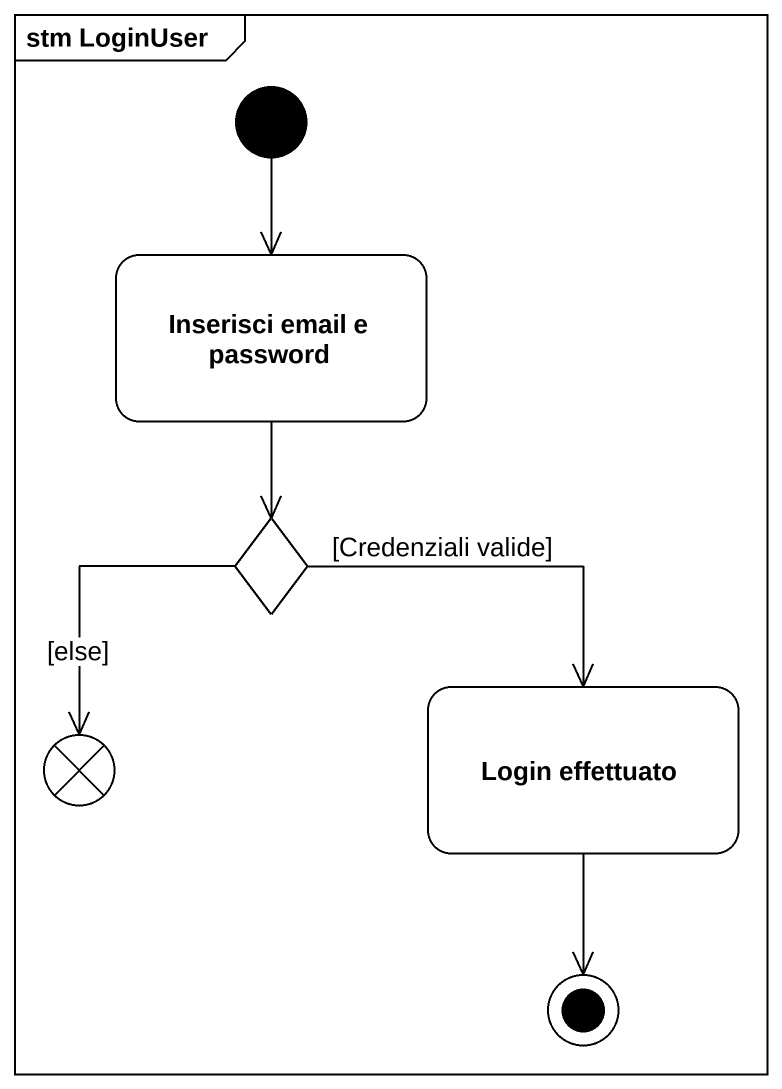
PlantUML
@startuml
mainframe stm LoginUser
hide empty description
state "Inserisci email e password" as Inserisci_email_e_password
state choice1 <<choice>>
state exit1 <<choice>>
state "Login effettuato" as Login_effettuato
[*] --> Inserisci_email_e_password
Inserisci_email_e_password --> choice1
choice1 --> exit1 : [else]
choice1 --> Login_effettuato : [Credenziali valide]
Login_effettuato --> [*]
@enduml
